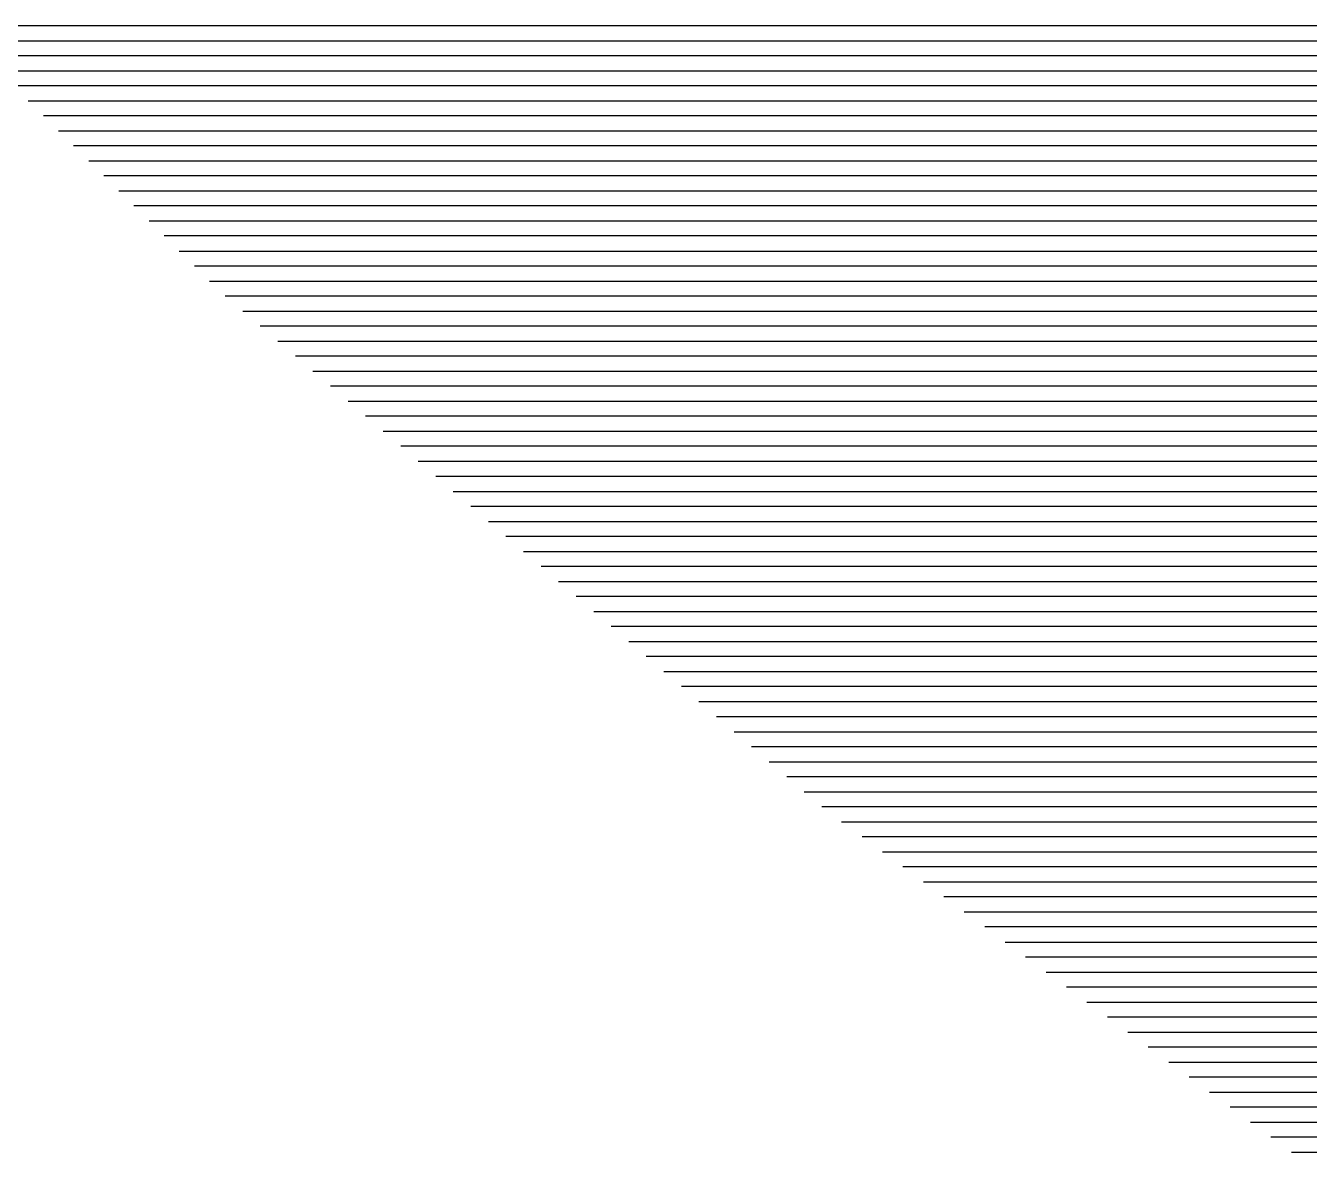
# Model space of a CAD drawing. Header units: metres. Extents: x -7 to 7, y -7 to 7.
# Drawn here: x -4.869 to -4.015, y -5.695 to -4.945 of the extents above; entities that cross this region are included whole.
import ezdxf

# ---------------------------------------------------------------- set-up
doc = ezdxf.new("R2010")
doc.units = ezdxf.units.M

msp = doc.modelspace()

# ---------------------------------------------------------------- linework, layer by layer
for p, q in [((-4.575193, -4.944853, -0.409893), (-4.917376, -4.944853, -0.441774)), ((-4.062676, -4.944853, -0.361622), (-4.575193, -4.944853, -0.409893)), ((-3.898836, -4.944853, -0.345775), (-4.062676, -4.944853, -0.361622)), ((-4.907328, -4.954853, -0.440575), (-4.584453, -4.954853, -0.410492)), ((-4.584453, -4.954853, -0.410492), (-4.067921, -4.954853, -0.361843)), ((-4.067921, -4.954853, -0.361843), (-3.907219, -4.954853, -0.3463)), ((-4.593714, -4.964853, -0.411091), (-4.897281, -4.964853, -0.439375)), ((-4.073166, -4.964853, -0.362064), (-4.593714, -4.964853, -0.411091)), ((-3.915602, -4.964853, -0.346824), (-4.073166, -4.964853, -0.362064)), ((-4.887233, -4.974853, -0.438176), (-4.602974, -4.974853, -0.411691)), ((-4.602974, -4.974853, -0.411691), (-4.078411, -4.974853, -0.362286)), ((-4.078411, -4.974853, -0.362286), (-3.923985, -4.974853, -0.347349)), ((-4.612234, -4.984853, -0.41229), (-4.877186, -4.984853, -0.436976)), ((-4.083656, -4.984853, -0.362507), (-4.612234, -4.984853, -0.41229)), ((-3.932368, -4.984853, -0.347874), (-4.083656, -4.984853, -0.362507)), ((-4.867138, -4.994853, -0.435777), (-4.621495, -4.994853, -0.41289)), ((-4.621495, -4.994853, -0.41289), (-4.088901, -4.994853, -0.362728)), ((-4.088901, -4.994853, -0.362728), (-3.940751, -4.994853, -0.348399)), ((-4.630755, -5.004853, -0.413489), (-4.857091, -5.004853, -0.434577)), ((-4.094146, -5.004853, -0.36295), (-4.630755, -5.004853, -0.413489)), ((-3.949134, -5.004853, -0.348924), (-4.094146, -5.004853, -0.36295)), ((-4.847043, -5.014853, -0.433378), (-4.640015, -5.014853, -0.414089)), ((-4.640015, -5.014853, -0.414089), (-4.099391, -5.014853, -0.363171)), ((-4.099391, -5.014853, -0.363171), (-3.957516, -5.014853, -0.349448)), ((-4.649276, -5.024853, -0.414688), (-4.836996, -5.024853, -0.432178)), ((-4.104636, -5.024853, -0.363392), (-4.649276, -5.024853, -0.414688)), ((-3.965899, -5.024853, -0.349973), (-4.104636, -5.024853, -0.363392)), ((-4.826948, -5.034853, -0.430979), (-4.658536, -5.034853, -0.415288)), ((-4.658536, -5.034853, -0.415288), (-4.109881, -5.034853, -0.363614)), ((-4.109881, -5.034853, -0.363614), (-3.974282, -5.034853, -0.350498)), ((-4.667796, -5.044853, -0.415887), (-4.816901, -5.044853, -0.429779)), ((-4.115126, -5.044853, -0.363835), (-4.667796, -5.044853, -0.415887)), ((-3.982665, -5.044853, -0.351023), (-4.115126, -5.044853, -0.363835)), ((-4.806854, -5.054853, -0.42858), (-4.677057, -5.054853, -0.416487)), ((-4.677057, -5.054853, -0.416487), (-4.120371, -5.054853, -0.364056)), ((-4.120371, -5.054853, -0.364056), (-3.991048, -5.054853, -0.351548)), ((-4.686317, -5.064853, -0.417086), (-4.796806, -5.064853, -0.42738)), ((-4.125616, -5.064853, -0.364277), (-4.686317, -5.064853, -0.417086)), ((-3.999431, -5.064853, -0.352072), (-4.125616, -5.064853, -0.364277)), ((-4.786759, -5.074853, -0.426181), (-4.695577, -5.074853, -0.417686)), ((-4.695577, -5.074853, -0.417686), (-4.130861, -5.074853, -0.364499)), ((-4.130861, -5.074853, -0.364499), (-4.007814, -5.074853, -0.352597)), ((-4.704838, -5.084853, -0.418285), (-4.776711, -5.084853, -0.424982)), ((-4.136106, -5.084853, -0.36472), (-4.704838, -5.084853, -0.418285)), ((-4.016197, -5.084853, -0.353122), (-4.136106, -5.084853, -0.36472)), ((-3.585662, -5.084853, -0.311913), (-4.016197, -5.084853, -0.353122)), ((-4.766664, -5.094853, -0.423782), (-4.714098, -5.094853, -0.418884)), ((-4.714098, -5.094853, -0.418884), (-4.141351, -5.094853, -0.364941)), ((-4.141351, -5.094853, -0.364941), (-4.02458, -5.094853, -0.353647)), ((-4.02458, -5.094853, -0.353647), (-3.590241, -5.094853, -0.312074)), ((-4.723358, -5.104853, -0.419484), (-4.756616, -5.104853, -0.422583)), ((-4.146597, -5.104853, -0.365163), (-4.723358, -5.104853, -0.419484)), ((-4.032963, -5.104853, -0.354172), (-4.146597, -5.104853, -0.365163)), ((-3.594821, -5.104853, -0.312235), (-4.032963, -5.104853, -0.354172)), ((-4.746569, -5.114853, -0.421383), (-4.732619, -5.114853, -0.420083)), ((-4.732619, -5.114853, -0.420083), (-4.151842, -5.114853, -0.365384)), ((-4.151842, -5.114853, -0.365384), (-4.041346, -5.114853, -0.354696)), ((-4.041346, -5.114853, -0.354696), (-3.599401, -5.114853, -0.312395)), ((-4.157087, -5.124853, -0.365605), (-4.736069, -5.124853, -0.420136)), ((-4.049729, -5.124853, -0.355221), (-4.157087, -5.124853, -0.365605)), ((-3.60398, -5.124853, -0.312556), (-4.049729, -5.124853, -0.355221)), ((-4.724391, -5.134853, -0.418763), (-4.162332, -5.134853, -0.365826)), ((-4.162332, -5.134853, -0.365826), (-4.058112, -5.134853, -0.355746)), ((-4.058112, -5.134853, -0.355746), (-3.60856, -5.134853, -0.312717)), ((-4.167577, -5.144853, -0.366048), (-4.712714, -5.144853, -0.417391)), ((-4.066495, -5.144853, -0.356271), (-4.167577, -5.144853, -0.366048)), ((-3.613139, -5.144853, -0.312878), (-4.066495, -5.144853, -0.356271)), ((-4.701036, -5.154853, -0.416018), (-4.172822, -5.154853, -0.366269)), ((-4.172822, -5.154853, -0.366269), (-4.074878, -5.154853, -0.356795)), ((-4.074878, -5.154853, -0.356795), (-3.617719, -5.154853, -0.313038)), ((-4.178067, -5.164853, -0.36649), (-4.689359, -5.164853, -0.414645)), ((-4.083261, -5.164853, -0.35732), (-4.178067, -5.164853, -0.36649)), ((-3.622298, -5.164853, -0.313199), (-4.083261, -5.164853, -0.35732)), ((-4.677681, -5.174853, -0.413273), (-4.183312, -5.174853, -0.366712)), ((-4.183312, -5.174853, -0.366712), (-4.091644, -5.174853, -0.357845)), ((-4.091644, -5.174853, -0.357845), (-3.626878, -5.174853, -0.31336)), ((-4.188557, -5.184853, -0.366933), (-4.666003, -5.184853, -0.4119)), ((-4.100026, -5.184853, -0.35837), (-4.188557, -5.184853, -0.366933)), ((-3.631458, -5.184853, -0.313521), (-4.100026, -5.184853, -0.35837)), ((-4.654326, -5.194853, -0.410528), (-4.193802, -5.194853, -0.367154)), ((-4.193802, -5.194853, -0.367154), (-4.108409, -5.194853, -0.358895)), ((-4.108409, -5.194853, -0.358895), (-3.636037, -5.194853, -0.313681)), ((-4.199047, -5.204853, -0.367375), (-4.642648, -5.204853, -0.409155)), ((-4.116792, -5.204853, -0.359419), (-4.199047, -5.204853, -0.367375)), ((-3.640617, -5.204853, -0.313842), (-4.116792, -5.204853, -0.359419)), ((-4.630971, -5.214853, -0.407783), (-4.204292, -5.214853, -0.367597)), ((-4.204292, -5.214853, -0.367597), (-4.125175, -5.214853, -0.359944)), ((-4.125175, -5.214853, -0.359944), (-3.645196, -5.214853, -0.314003)), ((-4.209537, -5.224853, -0.367818), (-4.619293, -5.224853, -0.40641)), ((-4.133558, -5.224853, -0.360469), (-4.209537, -5.224853, -0.367818)), ((-3.649776, -5.224853, -0.314164), (-4.133558, -5.224853, -0.360469)), ((-4.607615, -5.234853, -0.405038), (-4.214782, -5.234853, -0.368039)), ((-4.214782, -5.234853, -0.368039), (-4.141941, -5.234853, -0.360994)), ((-4.141941, -5.234853, -0.360994), (-3.654356, -5.234853, -0.314324)), ((-4.220027, -5.244853, -0.368261), (-4.595938, -5.244853, -0.403665)), ((-4.150324, -5.244853, -0.361519), (-4.220027, -5.244853, -0.368261)), ((-3.658935, -5.244853, -0.314485), (-4.150324, -5.244853, -0.361519)), ((-4.58426, -5.254853, -0.402293), (-4.225272, -5.254853, -0.368482)), ((-4.225272, -5.254853, -0.368482), (-4.158707, -5.254853, -0.362043)), ((-4.158707, -5.254853, -0.362043), (-3.663515, -5.254853, -0.314646)), ((-4.230517, -5.264853, -0.368703), (-4.572583, -5.264853, -0.40092)), ((-4.16709, -5.264853, -0.362568), (-4.230517, -5.264853, -0.368703)), ((-3.668094, -5.264853, -0.314807), (-4.16709, -5.264853, -0.362568)), ((-4.560905, -5.274853, -0.399547), (-4.235763, -5.274853, -0.368924)), ((-4.235763, -5.274853, -0.368924), (-4.175473, -5.274853, -0.363093)), ((-4.175473, -5.274853, -0.363093), (-3.672674, -5.274853, -0.314967)), ((-4.241008, -5.284853, -0.369146), (-4.549228, -5.284853, -0.398175)), ((-4.183856, -5.284853, -0.363618), (-4.241008, -5.284853, -0.369146)), ((-3.677253, -5.284853, -0.315128), (-4.183856, -5.284853, -0.363618)), ((-4.53755, -5.294853, -0.396802), (-4.246253, -5.294853, -0.369367)), ((-4.246253, -5.294853, -0.369367), (-4.192239, -5.294853, -0.364143)), ((-4.192239, -5.294853, -0.364143), (-3.681833, -5.294853, -0.315289)), ((-4.251498, -5.304853, -0.369588), (-4.525872, -5.304853, -0.39543)), ((-4.200622, -5.304853, -0.364667), (-4.251498, -5.304853, -0.369588)), ((-3.686413, -5.304853, -0.31545), (-4.200622, -5.304853, -0.364667)), ((-4.514195, -5.314853, -0.394057), (-4.256743, -5.314853, -0.36981)), ((-4.256743, -5.314853, -0.36981), (-4.209005, -5.314853, -0.365192)), ((-4.209005, -5.314853, -0.365192), (-3.690992, -5.314853, -0.31561)), ((-4.261988, -5.324853, -0.370031), (-4.502517, -5.324853, -0.392685)), ((-4.217388, -5.324853, -0.365717), (-4.261988, -5.324853, -0.370031)), ((-3.695572, -5.324853, -0.315771), (-4.217388, -5.324853, -0.365717)), ((-4.49084, -5.334853, -0.391312), (-4.267233, -5.334853, -0.370252)), ((-4.267233, -5.334853, -0.370252), (-4.225771, -5.334853, -0.366242)), ((-4.225771, -5.334853, -0.366242), (-3.700151, -5.334853, -0.315932)), ((-4.272478, -5.344853, -0.370473), (-4.479162, -5.344853, -0.38994)), ((-4.234154, -5.344853, -0.366767), (-4.272478, -5.344853, -0.370473)), ((-3.704731, -5.344853, -0.316093), (-4.234154, -5.344853, -0.366767)), ((-4.467485, -5.354853, -0.388567), (-4.277723, -5.354853, -0.370695)), ((-4.277723, -5.354853, -0.370695), (-4.242536, -5.354853, -0.367291)), ((-4.242536, -5.354853, -0.367291), (-3.709311, -5.354853, -0.316253)), ((-4.282968, -5.364853, -0.370916), (-4.455807, -5.364853, -0.387195)), ((-4.250919, -5.364853, -0.367816), (-4.282968, -5.364853, -0.370916)), ((-3.71389, -5.364853, -0.316414), (-4.250919, -5.364853, -0.367816)), ((-4.444129, -5.374853, -0.385822), (-4.288213, -5.374853, -0.371137)), ((-4.288213, -5.374853, -0.371137), (-4.259302, -5.374853, -0.368341)), ((-4.259302, -5.374853, -0.368341), (-3.71847, -5.374853, -0.316575)), ((-4.293458, -5.384853, -0.371359), (-4.432452, -5.384853, -0.384449)), ((-4.267685, -5.384853, -0.368866), (-4.293458, -5.384853, -0.371359)), ((-3.723049, -5.384853, -0.316736), (-4.267685, -5.384853, -0.368866)), ((-4.420774, -5.394853, -0.383077), (-4.298703, -5.394853, -0.37158)), ((-4.298703, -5.394853, -0.37158), (-4.276068, -5.394853, -0.369391)), ((-4.276068, -5.394853, -0.369391), (-3.727629, -5.394853, -0.316896)), ((-4.303948, -5.404853, -0.371801), (-4.409097, -5.404853, -0.381704)), ((-4.284451, -5.404853, -0.369915), (-4.303948, -5.404853, -0.371801)), ((-3.732208, -5.404853, -0.317057), (-4.284451, -5.404853, -0.369915)), ((-4.397419, -5.414853, -0.380332), (-4.309193, -5.414853, -0.372022)), ((-4.309193, -5.414853, -0.372022), (-4.292834, -5.414853, -0.37044)), ((-4.292834, -5.414853, -0.37044), (-3.736788, -5.414853, -0.317218)), ((-4.314438, -5.424853, -0.372244), (-4.385741, -5.424853, -0.378959)), ((-4.301217, -5.424853, -0.370965), (-4.314438, -5.424853, -0.372244)), ((-3.741368, -5.424853, -0.317379), (-4.301217, -5.424853, -0.370965)), ((-4.374064, -5.434853, -0.377587), (-4.319683, -5.434853, -0.372465)), ((-4.319683, -5.434853, -0.372465), (-4.3096, -5.434853, -0.37149)), ((-4.3096, -5.434853, -0.37149), (-3.745947, -5.434853, -0.317539)), ((-4.324929, -5.444853, -0.372686), (-4.362386, -5.444853, -0.376214)), ((-4.317983, -5.444853, -0.372014), (-4.324929, -5.444853, -0.372686)), ((-3.750527, -5.444853, -0.3177), (-4.317983, -5.444853, -0.372014)), ((-4.350709, -5.454853, -0.374842), (-4.330174, -5.454853, -0.372908)), ((-4.330174, -5.454853, -0.372908), (-4.326366, -5.454853, -0.372539)), ((-4.326366, -5.454853, -0.372539), (-3.755106, -5.454853, -0.317861)), ((-4.335419, -5.464853, -0.373129), (-4.339031, -5.464853, -0.373469)), ((-4.334749, -5.464853, -0.373064), (-4.335419, -5.464853, -0.373129)), ((-3.759686, -5.464853, -0.318022), (-4.334749, -5.464853, -0.373064)), ((-4.325836, -5.474853, -0.371933), (-3.764266, -5.474853, -0.318182)), ((-3.768845, -5.484853, -0.318343), (-4.31223, -5.484853, -0.370354)), ((-4.298624, -5.494853, -0.368774), (-3.773425, -5.494853, -0.318504)), ((-3.778004, -5.504853, -0.318665), (-4.285017, -5.504853, -0.367194)), ((-4.271411, -5.514853, -0.365614), (-3.782584, -5.514853, -0.318825)), ((-3.787163, -5.524853, -0.318986), (-4.257804, -5.524853, -0.364034)), ((-4.244198, -5.534853, -0.362454), (-3.791743, -5.534853, -0.319147)), ((-3.796323, -5.544853, -0.319308), (-4.230591, -5.544853, -0.360874)), ((-4.216985, -5.554853, -0.359294), (-3.800902, -5.554853, -0.319468)), ((-3.805482, -5.564853, -0.319629), (-4.203379, -5.564853, -0.357714)), ((-4.189772, -5.574853, -0.356134), (-3.810061, -5.574853, -0.31979)), ((-3.814641, -5.584853, -0.319951), (-4.176166, -5.584853, -0.354554)), ((-4.162559, -5.594853, -0.352974), (-3.819221, -5.594853, -0.320111)), ((-3.8238, -5.604853, -0.320272), (-4.148953, -5.604853, -0.351394)), ((-4.135346, -5.614853, -0.349814), (-3.82838, -5.614853, -0.320433)), ((-3.832959, -5.624853, -0.320594), (-4.12174, -5.624853, -0.348234)), ((-4.108134, -5.634853, -0.346655), (-3.837539, -5.634853, -0.320754)), ((-3.842118, -5.644853, -0.320915), (-4.094527, -5.644853, -0.345075)), ((-4.080921, -5.654853, -0.343495), (-3.846698, -5.654853, -0.321076)), ((-3.851278, -5.664853, -0.321237), (-4.067314, -5.664853, -0.341915)), ((-4.053708, -5.674853, -0.340335), (-3.855857, -5.674853, -0.321397)), ((-3.860437, -5.684853, -0.321558), (-4.040101, -5.684853, -0.338755)), ((-4.026495, -5.694853, -0.337175), (-3.865016, -5.694853, -0.321719))]:
    msp.add_line(p, q)

doc.saveas('drawing.dxf')
